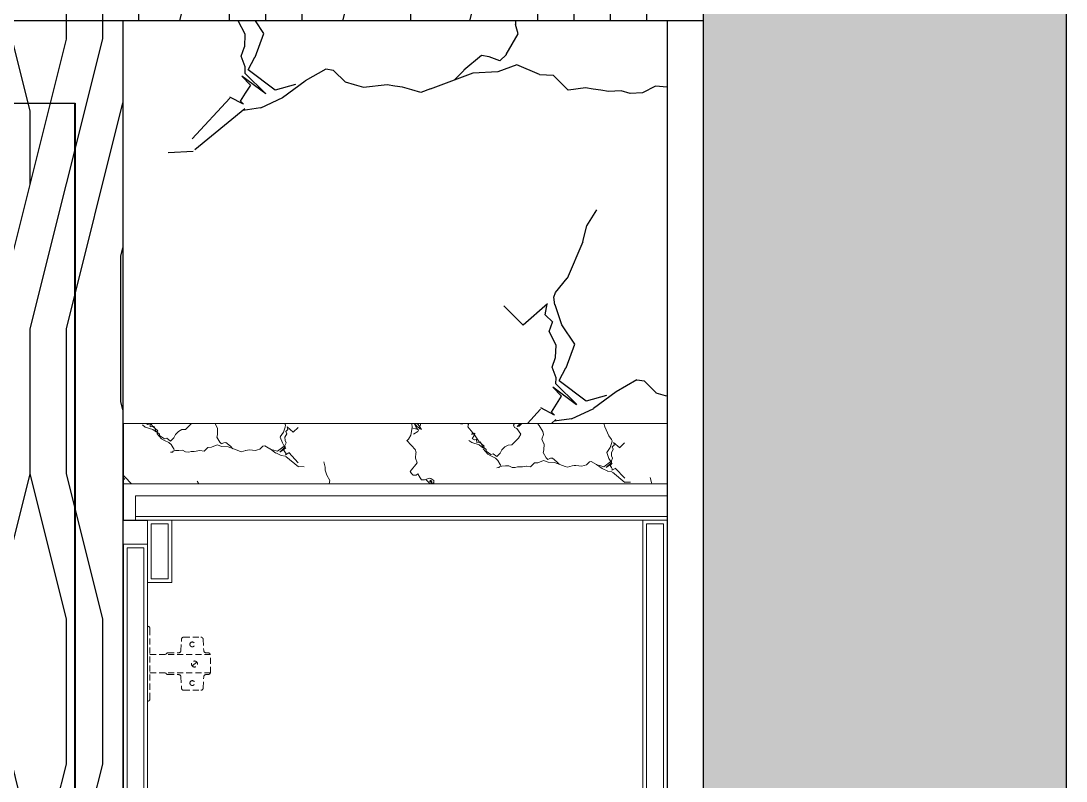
# Model space of a CAD drawing. Header units: millimetres. Extents: x -94739 to 67223, y -48947 to 34737.
# Drawn here: x -36322 to -35458, y -46514 to -45885 of the extents above; entities that cross this region are included whole.
import ezdxf

# ---------------------------------------------------------------- set-up
doc = ezdxf.new("R2010")
doc.units = ezdxf.units.MM
doc.set_wipeout_variables(frame=1)
doc.linetypes.add('HIDDENX2', pattern=[0.75, 0.5, -0.25])
doc.layers.add('DT-备用', color=7, linetype='Continuous', lineweight=0)
for name, color, linetype in [('DT-常规填充', 250, 'Continuous'), ('DT-通用', 200, 'Continuous'), ('FC-通用', 32, 'Continuous'), ('Xline', 6, 'Continuous')]:
    doc.layers.add(name, color=color, linetype=linetype)

# ---------------------------------------------------------------- blocks, each defined once
blk = doc.blocks.new('*U149')
at = {"layer": 'DT-常规填充'}
h = blk.add_hatch(dxfattribs=at)
h.set_pattern_fill('钢筋混凝土', color=256, scale=10, style=0, pattern_type=2)
h.set_pattern_definition([(45, (-189099.607, 178096.64), (-35.355339, 35.355339), []), (50, (-189099.61, 178096.64), (71.726018, -6.275213), [7.5, -82.5]), (355, (-189099.61, 178096.64), (-13.875133, 75.219213), [6, -66]), (100.4514, (-189093.63, 178096.12), (57.850938, 68.943954), [6.37402, -70.114211]), (46.1842, (-189099.61, 178116.64), (106.724105, -16.5519), [11.25, -123.75]), (96.6356, (-189090.71, 178115.26), (93.46627, 97.411787), [9.56103, -105.1713]), (351.1842, (-189099.61, 178116.64), (93.466195, 97.41186), [9, -99]), (21, (-189089.61, 178111.64), (59.690705, -40.261889), [7.5, -82.5]), (326, (-189089.61, 178111.64), (24.331533, 72.515005), [6, -66]), (71.4514, (-189084.63, 178108.29), (84.022263, 32.25305), [6.37402, -70.114211]), (37.5, (-189099.607, 178096.642), (1.2159855, 33.2893854), [0.5, -65.2, 0.5, -67, 0.5, -66.25]), (7.5, (-189099.607, 178096.642), (26.3069537, 39.441171), [0.5, -38.2, 0.5, -63.7, 0.5, -25.25]), (327.5, (-189121.907, 178096.642), (53.3822436, -2.2554872), [0.5, -25, 0.5, -78, 0.5, -103.5]), (317.5, (-189131.907, 178096.64), (58.318617, 10.010498), [0.5, -32.5, 0.5, -51.8, 0.5, -73.5])])
h.paths.add_polyline_path([(-3500, 300), (0, 300), (0, 0), (-3500, 0)])
at = {"layer": 'DT-通用', "color": 200, "ltscale": 10}
blk.add_lwpolyline([(-3500, 300), (0, 300), (0, 0), (-3500, 0)], close=True, dxfattribs=at)
blk = doc.blocks.new('*U278')
at = {"color": 136, "ltscale": 100}
blk.add_wipeout([(0, 50), (449.8, 50), (449.8, 0), (0, 0)], dxfattribs=at)
at = {"ltscale": 15}
h = blk.add_hatch(dxfattribs=at)
h.set_pattern_fill('AB大理石中SC1500', color=250, scale=200, angle=45, pattern_type=2)
h.set_pattern_definition([(60.26029, (-30677.313, -1177.476), (218.537423, 347.148001), [4.93595, -1031.6127]), (135, (-30664.51, -1184.89), (141.4214, 141.4214), [4.33054, -86.61086]), (195.3868, (-30720.91, -1183.714), (-205.726644, -77.116068), [4.3819, -915.8129]), (142.82633, (-30725.134, -1184.877), (-64.30529, 64.3052803), [6.994, -1461.7493]), (61.86405, (-30730.707, -1180.65), (77.11607, 205.726644), [2.98553, -623.97646]), (69.45163, (-30729.3, -1178.02), (141.42135, 141.42136), [5.2311, -214.47404]), (123.69398, (-30727.463, -1173.12), (-64.305287, 64.305286), [4.85787, -1015.2946]), (108.95454, (-30730.158, -1169.078), (-180.105077, 462.947789), [4.33803, -906.6491]), (98.75587, (-30731.567, -1164.975), (-64.30529, 64.30529), [1.61086, -336.6687]), (69.45163, (-30731.81, -1163.38), (141.42135, 141.42136), [1.0462, -218.6589]), (51.48536, (-30731.445, -1162.403), (141.421354, 141.421358), [3.83406, -801.3183]), (66.69606, (-30729.058, -1159.403), (77.1160695, 205.7266438), [8.19995, -1713.7892]), (76.22743, (-30725.814, -1151.872), (77.116067, 205.726643), [3.34123, -698.3178]), (57.80867, (-30725.02, -1148.627), (77.11607, 205.726644), [3.90674, -406.30094]), (47.170028, (-30742.2775, -1194.671), (141.4213445, 141.421367), [11.4368, -2390.2854]), (152.44136, (-30731.686, -1187.753), (-64.305293, 64.305275), [3.17747, -664.0906]), (135, (-30731.69, -1187.75), (141.4214, 141.4214), [0.8661, -90.0753]), (57.80867, (-30732.3, -1187.14), (77.11607, 205.726644), [1.95337, -408.2543]), (57.80867, (-30731.257, -1185.49), (77.11607, 205.726644), [1.95337, -408.2543]), (135, (-30730.22, -1183.83), (141.4214, 141.4214), [2.5983, -88.3431]), (143.92747, (-30727.094, -1185.611), (-64.305293, 64.3052774), [6.1371, -1282.6556]), (135, (-30727.1, -1185.61), (141.4214, 141.4214), [6.06276, -84.87864]), (87.28383, (-30731.38, -1181.324), (-64.30529, 64.30529), [1.2873, -269.0483]), (111.25801, (-30731.32, -1180.04), (-64.305287, 64.305287), [2.36547, -494.38244]), (69.45163, (-30732.18, -1177.83), (141.42135, 141.42136), [2.09243, -217.6127]), (87.28383, (-30731.44, -1175.874), (-64.30529, 64.30529), [2.5746, -267.761]), (117.55864, (-30731.32, -1173.303), (-64.305287, 64.305287), [3.17747, -664.0906]), (69.45163, (-30732.79, -1170.486), (141.42135, 141.42136), [2.09243, -217.6127]), (135, (-30732.06, -1168.53), (141.4214, 141.4214), [2.1653, -88.7761]), (79.29636, (-30733.587, -1166.995), (12.810784, 270.03193), [2.30563, -481.87724]), (221.283393, (-30733.159, -1164.73), (-141.4213584, -141.421353), [6.6807, -1396.26986]), (135, (-30738.18, -1169.14), (141.4214, 141.4214), [5.6297, -85.3117]), (45, (-30678.66, -1178.82), (77.11607, 205.72664), [1.90476, -198.0952]), (158.74199, (-30678.66, -1178.823), (-64.30529, 64.305276), [2.36547, -494.38244]), (171.24413, (-30680.865, -1177.965), (-64.30529, 64.30527), [1.61086, -336.6687]), (219.803734, (-30682.457, -1177.72), (-141.421357, -141.421355), [4.78156, -999.3451]), (45, (-30688.15, -1182.8), (77.11607, 205.72664), [2.85714, -197.14284]), (182.71617, (-30742.09, -1197.55), (-64.30529, 64.30528), [5.14925, -265.1864]), (219.434825, (-30731.7466, -1189.039), (-771.4120778, -642.8014833), [13.3965, -2799.8636]), (187.84351, (-30728.195, -1188.55), (-270.031929, -12.810782), [3.5849, -749.2487]), (205.01035, (-30723.603, -1186.408), (-205.726636, -77.116086), [5.0672, -1059.0406]), (216.38134, (-30718.95, -1182.98), (-141.421357, -141.421357), [5.77955, -601.07326]), (209.73971, (-30714.664, -1180.531), (-347.147999, -218.537425), [4.93595, -1031.6127]), (171.24413, (-30713.07, -1180.776), (-64.30529, 64.30527), [1.61086, -336.6687]), (135, (-30710.62, -1183.23), (141.4214, 141.4214), [3.46443, -87.47696]), (163.8022, (-30708.724, -1183.777), (-64.30529, 64.305277), [1.97677, -413.1442]), (163.8022, (-30706.826, -1184.33), (-64.30529, 64.305277), [1.97677, -413.1442]), (186.489424, (-30701.989, -1183.779), (-270.03193, -12.81078), [4.86844, -1017.5046]), (171.24413, (-30700.397, -1184.024), (-64.30529, 64.30527), [1.61086, -336.6687]), (171.24413, (-30698.804, -1184.27), (-64.30529, 64.30527), [1.61086, -336.6687]), (163.8022, (-30696.906, -1184.82), (-64.30529, 64.305277), [1.97677, -413.1442]), (163.8022, (-30695.01, -1185.37), (-64.30529, 64.305277), [1.97677, -413.1442]), (200.54837, (-30693.05, -1184.64), (-141.42136, -141.42136), [2.09243, -217.6127]), (200.54837, (-30684.23, -1181.33), (-141.42136, -141.42136), [9.41593, -210.2892]), (182.71617, (-30679.09, -1181.09), (-64.30529, 64.30528), [5.14925, -265.1864]), (200.54837, (-30675.17, -1179.62), (-141.42136, -141.42136), [4.18486, -215.52026]), (156.79439, (-30670.454, -1181.641), (-527.253076, 244.410363), [5.1303, -1072.2327]), (176.33768, (-30667.576, -1181.825), (-334.337217, 51.49449), [2.88384, -602.72204]), (69.45163, (-30627.304, -1076.635), (141.42135, 141.42136), [4.18486, -215.52026]), (218.51464, (-30627.489, -1073.757), (-141.421357, -141.421355), [3.83406, -801.3183]), (135, (-30624.96, -1169.22), (141.4214, 141.4214), [1.7322, -89.2092]), (220.66615, (-30621.839, -1164.26), (-141.421358, -141.421353), [5.7307, -1197.71036]), (56.02728, (-30621.839, -1164.26), (218.537426, 347.1479993), [6.7921, -1419.54346]), (50.769926, (-30618.044, -1158.627), (501.380137, 629.9907114), [8.6151, -1800.55084]), (106.1978, (-30612.595, -1151.954), (-64.30529, 64.30529), [1.97677, -413.1442]), (53.61867, (-30613.147, -1150.055), (141.42135, 141.421362), [2.8898, -603.96304]), (150.371045, (-30608.31, -1149.505), (-64.305294, 64.305272), [3.59296, -750.9279]), (171.24413, (-30606.72, -1149.75), (-64.30529, 64.30527), [1.61086, -336.6687]), (69.45163, (-30639.78, -1184.035), (141.42135, 141.42136), [1.0462, -218.6589]), (57.80867, (-30639.41, -1183.055), (77.11607, 205.726644), [3.90674, -406.30094]), (225, (-30635.31, -1177.73), (-205.72664, -77.11608), [2.85714, -197.14284]), (206.16907, (-30631.695, -1175.953), (-205.72664, -77.116073), [4.02496, -841.21646]), (208.13595, (-30629.063, -1174.545), (-205.726643, -77.11607), [2.98553, -623.97646]), (49.33385, (-30629.063, -1174.545), (141.4213535, 141.421357), [5.7307, -1197.71036]), (45, (-30628.65, -1077.98), (77.11607, 205.72664), [1.90476, -198.0952]), (63.83093, (-30630.426, -1081.595), (77.11607, 205.726642), [4.02496, -841.21646]), (87.28383, (-30630.73, -1088.024), (-64.30529, 64.30529), [6.43656, -263.89906]), (98.75587, (-30629.75, -1094.39), (-64.30529, 64.30529), [6.4434, -331.8361]), (121.26843, (-30627.668, -1097.822), (-64.305287, 64.305287), [4.01216, -838.542]), (135, (-30626.44, -1099.05), (141.4214, 141.4214), [1.7322, -89.2092]), (47.367088, (-30633.545, -1106.7606), (141.4213516, 141.4213606), [10.48514, -2191.3936]), (79.29636, (-30633.973, -1109.026), (12.810784, 270.03193), [2.30563, -481.87724]), (95.487365, (-30633.543, -1113.496), (-51.494504, 334.337216), [4.4906, -938.53734]), (69.45163, (-30635.01, -1117.415), (141.42135, 141.42136), [4.18486, -215.52026]), (129.02151, (-30629.255, -1124.519), (-64.3052862, 64.3052866), [9.1439, -1911.0696]), (57.80867, (-30630.296, -1126.17), (77.11607, 205.726644), [1.95337, -408.2543]), (45, (-30631.64, -1127.52), (77.11607, 205.72664), [1.90476, -198.0952]), (182.71617, (-30631.64, -1127.52), (-64.30529, 64.30528), [2.5746, -267.761]), (135, (-30634.21, -1127.64), (141.4214, 141.4214), [1.7322, -89.2092]), (57.80867, (-30637.52, -1129.72), (77.11607, 205.726644), [3.90674, -406.30094]), (57.80867, (-30638.56, -1131.375), (77.11607, 205.726644), [1.95337, -408.2543]), (182.71617, (-30638.56, -1131.375), (-64.30529, 64.30528), [2.5746, -267.761]), (161.04546, (-30641.133, -1131.497), (-462.947788, 180.105077), [4.33803, -906.6491]), (200.54837, (-30645.24, -1130.09), (-141.42136, -141.42136), [1.0462, -218.6589]), (208.13595, (-30646.216, -1130.455), (-205.726643, -77.11607), [2.98553, -623.97646]), (93.66232, (-30648.664, -1134.74), (-51.494503, 334.337216), [2.88384, -602.72204]), (208.13595, (-30648.664, -1134.74), (-205.726643, -77.11607), [2.98553, -623.97646]), (119.62895, (-30649.52, -1139.272), (-64.305287, 64.305285), [3.59296, -750.9279]), (57.80867, (-30650.56, -1140.925), (77.11607, 205.726644), [1.95337, -408.2543]), (182.71617, (-30650.56, -1140.925), (-64.30529, 64.30528), [2.5746, -267.761]), (135, (-30651.9, -1142.27), (141.4214, 141.4214), [1.7322, -89.2092]), (98.75587, (-30651.663, -1143.864), (-64.30529, 64.30529), [1.61086, -336.6687]), (163.8022, (-30651.663, -1143.864), (-64.30529, 64.305277), [1.97677, -413.1442]), (135, (-30651.11, -1145.76), (141.4214, 141.4214), [3.46443, -87.47696]), (148.73157, (-30651.111, -1145.762), (-64.305295, 64.305273), [4.01216, -838.542]), (114.87028, (-30653.377, -1146.19), (-64.305287, 64.305286), [2.76737, -578.37996]), (146.306016, (-30653.377, -1146.19), (-64.305287, 64.305285), [4.85787, -1015.2946]), (135, (-30657.42, -1143.5), (141.4214, 141.4214), [3.46443, -87.47696]), (135, (-30655.89, -1145.03), (141.4214, 141.4214), [5.6297, -85.3117]), (119.62895, (-30654.111, -1148.15), (-64.305287, 64.305285), [3.59296, -750.9279]), (139.834873, (-30654.111, -1148.15), (-64.3052974, 64.3052742), [11.2996, -2361.6204]), (130.66327, (-30654.5396, -1150.4154), (-64.3052863, 64.3052861), [12.59464, -2632.2788]), (163.8022, (-30654.54, -1150.415), (-64.30529, 64.305277), [1.97677, -413.1442]), (135, (-30656.44, -1149.86), (141.4214, 141.4214), [9.5272, -81.4142]), (135, (-30660.72, -1145.58), (141.4214, 141.4214), [3.46443, -87.47696]), (147.403145, (-30656.99, -1147.966), (-64.305291, 64.305279), [4.43403, -926.71256]), (135, (-30653.31, -1151.64), (141.4214, 141.4214), [5.19665, -85.74474]), (171.24413, (-30653.315, -1151.64), (-64.30529, 64.30527), [1.61086, -336.6687]), (135, (-30654.9, -1151.4), (141.4214, 141.4214), [7.795, -83.1464]), (141.275085, (-30653.621, -1151.334), (-64.30529, 64.305282), [8.7133, -1821.0779]), (190.70364, (-30631.405, -1088.697), (-270.03193, -12.81078), [2.30563, -481.87724]), (200.54837, (-30633.67, -1089.126), (-141.42136, -141.42136), [2.09243, -217.6127]), (53.61867, (-30635.63, -1089.86), (141.42135, 141.421362), [2.8898, -603.96304]), (61.86405, (-30633.916, -1087.534), (77.11607, 205.726644), [2.98553, -623.97646]), (45, (-30634.53, -1086.92), (77.11607, 205.72664), [2.85714, -197.14284]), (214.69157, (-30634.528, -1086.921), (-347.148002, -218.537421), [4.84003, -1011.56606]), (55.30843, (-30638.508, -1089.676), (218.537426, 347.147999), [4.84003, -1011.56606]), (225, (-30633.06, -1083), (-205.72664, -77.11608), [3.8095, -196.19046]), (182.71617, (-30633.06, -1083), (-64.30529, 64.30528), [2.5746, -267.761]), (57.80867, (-30635.63, -1083.125), (77.11607, 205.726644), [1.95337, -408.2543]), (216.38134, (-30632.264, -1079.757), (-141.421357, -141.421357), [2.8898, -603.96304]), (171.24413, (-30632.264, -1079.76), (-64.30529, 64.30527), [1.61086, -336.6687]), (225, (-30630.49, -1076.145), (-205.72664, -77.11608), [4.7619, -195.2381]), (135, (-30645.05, -1132.97), (141.4214, 141.4214), [1.7322, -89.2092]), (98.75587, (-30646.03, -1133.333), (-64.30529, 64.30529), [1.61086, -336.6687]), (135, (-30646.03, -1133.33), (141.4214, 141.4214), [1.29916, -89.64224]), (106.1978, (-30646.4, -1134.313), (-64.30529, 64.30529), [1.97677, -413.1442]), (171.24413, (-30646.4, -1134.313), (-64.30529, 64.30527), [1.61086, -336.6687]), (47.170028, (-30655.766, -1142.455), (141.4213445, 141.421367), [11.4368, -2390.2854]), (182.71617, (-30655.766, -1142.455), (-64.30529, 64.30528), [2.5746, -267.761]), (171.24413, (-30658.34, -1142.577), (-64.30529, 64.30527), [1.61086, -336.6687]), (163.8022, (-30659.93, -1142.33), (-64.30529, 64.305277), [1.97677, -413.1442]), (182.71617, (-30661.83, -1141.78), (-64.30529, 64.30528), [1.2873, -269.0483]), (47.003244, (-30671.562, -1150.902), (141.4213434, 141.4213684), [12.3885, -2589.2014]), (57.80867, (-30674.684, -1155.86), (77.11607, 205.726644), [5.8601, -404.34756]), (79.29636, (-30675.112, -1158.127), (12.810784, 270.03193), [2.30563, -481.87724]), (108.95454, (-30673.703, -1162.23), (-180.105077, 462.947789), [4.33803, -906.6491]), (63.83093, (-30675.478, -1165.842), (77.11607, 205.726642), [4.02496, -841.21646]), (90.653925, (-30675.416, -1171.292), (12.810766, 270.031929), [5.45004, -1139.0575]), (106.1978, (-30674.865, -1173.19), (-64.30529, 64.30529), [1.97677, -413.1442]), (187.84351, (-30660.963, -1184.398), (-270.031929, -12.810782), [3.5849, -749.2487]), (171.24413, (-30659.37, -1184.643), (-64.30529, 64.30527), [1.61086, -336.6687]), (171.24413, (-30657.78, -1184.89), (-64.30529, 64.30527), [1.61086, -336.6687]), (171.24413, (-30656.187, -1185.134), (-64.30529, 64.30527), [1.61086, -336.6687]), (182.71617, (-30653.615, -1185.01), (-64.30529, 64.30528), [2.5746, -267.761]), (163.8022, (-30651.717, -1185.563), (-64.30529, 64.305277), [1.97677, -413.1442]), (182.71617, (-30649.145, -1185.44), (-64.30529, 64.30528), [2.5746, -267.761]), (208.13595, (-30646.512, -1184.033), (-205.726643, -77.11607), [2.98553, -623.97646]), (176.33768, (-30643.634, -1184.218), (-334.337217, 51.49449), [2.88384, -602.72204]), (176.33768, (-30640.756, -1184.402), (-334.337217, 51.49449), [2.88384, -602.72204]), (163.8022, (-30638.86, -1184.953), (-64.30529, 64.305277), [1.97677, -413.1442]), (135, (-30638.25, -1185.57), (141.4214, 141.4214), [0.8661, -90.0753]), (171.24413, (-30636.653, -1185.81), (-64.30529, 64.30527), [1.61086, -336.6687]), (106.1978, (-30615.78, -1158.2), (-64.30529, 64.30529), [1.97677, -413.1442]), (155.12972, (-30615.778, -1158.2), (-64.305293, 64.305273), [2.76737, -578.37996]), (98.75587, (-30618.044, -1158.627), (-64.30529, 64.30529), [1.61086, -336.6687]), (119.62895, (-30616.267, -1161.75), (-64.305287, 64.305285), [3.59296, -750.9279]), (212.19133, (-30616.267, -1161.75), (-205.72664, -77.11607), [1.95337, -408.2543]), (163.8022, (-30617.92, -1162.79), (-64.30529, 64.305277), [1.97677, -413.1442]), (87.28383, (-30619.94, -1164.81), (-64.30529, 64.30529), [2.5746, -267.761]), (171.24413, (-30619.94, -1164.81), (-64.30529, 64.30527), [1.61086, -336.6687]), (171.24413, (-30621.533, -1164.566), (-64.30529, 64.30527), [1.61086, -336.6687]), (69.45163, (-30624.59, -1168.24), (141.42135, 141.42136), [4.18486, -215.52026]), (218.51464, (-30624.594, -1168.24), (-141.421357, -141.421355), [3.83406, -801.3183]), (87.28383, (-30627.655, -1171.91), (-64.30529, 64.30529), [1.2873, -269.0483]), (214.69157, (-30627.655, -1171.913), (-347.148002, -218.537421), [4.84003, -1011.56606]), (163.8022, (-30631.634, -1174.667), (-64.30529, 64.305277), [1.97677, -413.1442]), (218.51464, (-30633.533, -1174.116), (-141.421357, -141.421355), [3.83406, -801.3183]), (135, (-30636.53, -1176.5), (141.4214, 141.4214), [3.8975, -87.0439]), (117.55864, (-30639.289, -1173.748), (-64.305287, 64.305287), [3.17747, -664.0906]), (135, (-30640.76, -1170.93), (141.4214, 141.4214), [3.46443, -87.47696]), (152.44136, (-30643.208, -1168.48), (-64.305293, 64.305275), [3.17747, -664.0906]), (176.33768, (-30646.025, -1167.01), (-334.337217, 51.49449), [2.88384, -602.72204]), (135, (-30648.9, -1166.83), (141.4214, 141.4214), [4.33054, -86.61086]), (135, (-30651.97, -1163.76), (141.4214, 141.4214), [3.46443, -87.47696]), (121.26843, (-30654.415, -1161.315), (-64.305287, 64.305287), [4.01216, -838.542]), (53.61867, (-30656.498, -1157.885), (141.42135, 141.421362), [5.77955, -601.07326]), (200.54837, (-30651.11, -1152.5), (-141.42136, -141.42136), [2.09243, -217.6127]), (69.45163, (-30651.11, -1152.5), (141.42135, 141.42136), [2.09243, -217.6127]), (119.62895, (-30650.376, -1150.539), (-64.305287, 64.305285), [3.59296, -750.9279]), (82.15649, (-30652.152, -1147.415), (12.810783, 270.03193), [3.5849, -749.2487]), (53.61867, (-30651.663, -1143.864), (141.42135, 141.421362), [5.77955, -601.07326]), (63.83093, (-30648.235, -1139.21), (77.11607, 205.726642), [4.02496, -841.21646]), (225, (-30642.42, -1131.56), (-205.72664, -77.11608), [5.7143, -194.2857]), (178.30515, (-30638.388, -1073.633), (-270.03193, -12.810783), [4.16564, -870.6181]), (145.385246, (-30634.04, -1076.634), (-64.305294, 64.3052775), [5.2832, -1104.18916]), (57.80867, (-30636.12, -1079.94), (77.11607, 205.726644), [3.90674, -406.30094]), (63.83093, (-30637.896, -1083.553), (77.11607, 205.726642), [4.02496, -841.21646]), (87.28383, (-30637.96, -1084.84), (-64.30529, 64.30529), [1.2873, -269.0483]), (106.1978, (-30636.854, -1088.635), (-64.30529, 64.30529), [3.95353, -411.16744]), (117.55864, (-30635.384, -1091.452), (-64.305287, 64.305287), [3.17747, -664.0906]), (148.73157, (-30631.955, -1093.535), (-64.305295, 64.305273), [4.01216, -838.542]), (216.38134, (-30613.45, -1163.22), (-141.421357, -141.421357), [2.8898, -603.96304]), (197.054427, (-30615.777, -1164.934), (-205.726643, -77.1160694), [6.46856, -1351.93]), (218.51464, (-30621.96, -1166.831), (-141.421357, -141.421355), [3.83406, -801.3183]), (74.6132, (-30623.144, -1056.552), (77.116064, 205.726645), [4.3819, -915.8129]), (87.28383, (-30623.266, -1059.124), (-64.30529, 64.30529), [2.5746, -267.761]), (74.6132, (-30624.429, -1063.349), (77.116064, 205.726645), [4.3819, -915.8129]), (60.26029, (-30626.877, -1067.634), (218.537423, 347.148001), [4.93595, -1031.6127]), (101.58455, (-30625.835, -1072.717), (-51.494511, 334.337215), [5.18815, -1084.32274]), (158.74199, (-30627.49, -1073.757), (-64.30529, 64.305276), [2.36547, -494.38244])])
h.paths.add_polyline_path([(0, 0), (449.8, 0), (449.8, 50), (0, 50)])
at = {"color": 136, "ltscale": 100}
blk.add_lwpolyline([(0, 0), (449.8, 0), (449.8, 50), (0, 50)], close=True, dxfattribs=at)
blk = doc.blocks.new('sdafsh')
at = {"color": 8, "linetype": 'HIDDENX2', "ltscale": 10}
blk.add_line((25649.97, -15240.94), (25653.95, -15243.97), dxfattribs=at)
blk.add_lwpolyline([(25690.77, -15273.21, -0.414214), (25688.77, -15271.21), (25688.77, -15213.21, -0.414214), (25690.77, -15211.21), (25690.77, -15211.21)], format="xyb", close=True, dxfattribs=at)
for points in [[(25675.71, -15234.71, 0.341999), (25673.77, -15233.21), (25665.18, -15233.21, -0.400971), (25663.19, -15231.3), (25662.77, -15222.21, 0.414214), (25660.77, -15220.21), (25646.77, -15220.21, 0.414214), (25644.77, -15222.21), (25644.36, -15231.3, -0.400971), (25642.36, -15233.21), (25640.77, -15233.21, 0.341999), (25638.84, -15234.71, 0.341999)], [(25675.71, -15249.71, -0.341999), (25673.77, -15251.21), (25665.18, -15251.21, 0.400971), (25663.19, -15253.12), (25662.77, -15262.21, -0.414214), (25660.77, -15264.21), (25646.77, -15264.21, -0.414214), (25644.77, -15262.21), (25644.36, -15253.12, 0.400971), (25642.36, -15251.21), (25640.77, -15251.21, -0.341999), (25638.84, -15249.71, -0.341999)]]:
    blk.add_lwpolyline(points, format="xyb", dxfattribs=at)
blk.add_lwpolyline([(25688.77, -15249.71), (25638.77, -15249.71), (25638.77, -15234.71), (25688.77, -15234.71)], dxfattribs=at)
for centre, radius in [((25653.77, -15226.21), 2), ((25651.96, -15242.46), 2.5), ((25653.77, -15258.21), 2)]:
    blk.add_circle(centre, radius, dxfattribs=at)
blk = doc.blocks.new('*U277')
at = {"color": 250}
blk.add_wipeout([(-449.8, 840), (0, 840), (0, 0), (-392.44, 0), (-392.44, 0.51), (-390.01, 0.51), (-390.01, 80), (-449.8, 80), (-449.8, 790), (-429.8, 790), (-429.8, 810), (-449.8, 810)], dxfattribs=at)
at = {"color": 30, "ltscale": 15}
blk.add_line((0, 810), (0, 840), dxfattribs=at)
at = {"color": 136, "ltscale": 15}
blk.add_line((-439.8, 813), (0, 813), dxfattribs=at)
at = {"color": 30, "ltscale": 15, "elevation": 0}
blk.add_lwpolyline([(0, 840), (-449.8, 840), (-449.8, 810), (0, 810)], dxfattribs=at)
at = {"color": 136, "ltscale": 15, "elevation": 0}
blk.add_lwpolyline([(0, 830), (-439.8, 830), (-439.8, 810)], dxfattribs=at)
at = {"color": 30, "ltscale": 15}
for points in [[(-409.8, 810), (-429.8, 810), (-429.8, 758.46), (-409.8, 758.46)], [(0, 810), (-20, 810), (-20, 100), (0, 100)], [(-429.8, 790), (-449.8, 790), (-449.8, 80), (-429.8, 80)]]:
    blk.add_lwpolyline(points, close=True, dxfattribs=at)
at = {"color": 136, "ltscale": 15}
for points in [[(-412.8, 807), (-426.8, 807), (-426.8, 761.46), (-412.8, 761.46)], [(-3, 807), (-17, 807), (-17, 103), (-3, 103)], [(-432.8, 787), (-446.8, 787), (-446.8, 83), (-432.8, 83)]]:
    blk.add_lwpolyline(points, close=True, dxfattribs=at)
at = {"xscale": -1}
blk.add_blockref('sdafsh', (25260.98, 15933.34), dxfattribs=at)

msp = doc.modelspace()

# ---------------------------------------------------------------- hatches: boundary and pattern name
at = {"layer": 'FC-通用', "ltscale": 5}
h = msp.add_hatch(dxfattribs=at)
h.set_pattern_fill('AR-CONC', color=250)
h.set_pattern_definition([(50, (-19811.81, -178287.8), (182.18467, -15.93909), [19.05, -209.55]), (355, (-19811.81, -178287.8), (-35.24342, 191.05685), [15.24, -167.64058]), (100.45144, (-19796.63, -178289.12), (146.94125, 175.11775), [16.19, -178.09024]), (46.1842, (-19811.81, -178237), (271.07904, -42.04233), [28.575, -314.325]), (96.63556, (-19789.22, -178240.5), (237.40413, 247.4261), [24.285, -267.1356]), (351.18415, (-19811.8, -178237), (237.40413, 247.4261), [22.85997, -251.45973]), (21, (-19786.41, -178249.7), (151.61439, -102.2652), [19.05, -209.55]), (326, (-19786.41, -178249.7), (61.80203, 184.18797), [15.24, -167.64]), (71.45144, (-19773.78, -178258.22), (213.41642, 81.92277), [16.19, -178.08994]), (37.5, (-19811.81, -178287.796), (3.088603, 84.55504), [0, -165.608, 0, -170.18, 0, -168.275]), (7.5, (-19811.81, -178287.8), (66.81966, 100.180575), [0, -97.028, 0, -161.798, 0, -64.135]), (327.5, (-19868.45, -178287.796), (135.590595, -5.728744), [0, -63.5, 0, -198.12, 0, -262.89]), (317.5, (-19893.85, -178287.8), (148.12918, 25.42649), [0, -82.55, 0, -131.572, 0, -186.69])])
h.paths.add_polyline_path([(-36237.5, -46297.87), (-35787.71, -46297.87), (-35787.71, -47107.87), (-36237.5, -47107.87)])

# ---------------------------------------------------------------- linework, layer by layer
at = {"color": 136}
msp.add_line((-35757.71, -45884.87), (-36366.72, -45884.87), dxfattribs=at)
at = {"color": 251}
for p, q in [((-36410.86, -45952.87), (-36277.84, -45952.87)), ((-36277.84, -45952.87), (-36277.84, -47107.87))]:
    msp.add_line(p, q, dxfattribs=at)
at = {"color": 3}
msp.add_lwpolyline([(-35787.71, -45884.87), (-35787.71, -47107.87)], dxfattribs=at)
at = {"color": 251}
msp.add_lwpolyline([(-36643.34, -46167.62), (-36410.86, -45952.87), (-36277.5, -45952.87), (-36277.5, -47077.87), (-36643.34, -47077.87)], close=True, dxfattribs=at)
at = {"layer": 'Xline', "color": 3}
msp.add_line((-36237.84, -45884.87), (-36237.84, -47107.87), dxfattribs=at)
at = {"layer": 'Xline', "color": 136}
msp.add_line((-36237.5, -46297.87), (-35838.19, -46297.87), dxfattribs=at)

# ---------------------------------------------------------------- block references
at = {"rotation": 270.0000000000008}
msp.add_blockref('*U149', (-35757.71, -47157.87), dxfattribs=at)

# ---------------------------------------------------------------- next in the draw order: block references
at = {"layer": 'DT-备用', "xscale": -1}
msp.add_blockref('*U278', (-35787.71, -46267.87), dxfattribs=at)

# ---------------------------------------------------------------- next in the draw order: hatches: boundary and pattern name
at = {"ltscale": 15}
h = msp.add_hatch(dxfattribs=at)
h.set_pattern_fill('AB大理石中SC1500', color=250, scale=800, angle=45, pattern_type=2)
h.set_pattern_definition([(60.26029, (148554.63, -212286.966), (874.149702, 1388.592024), [19.7438, -4126.4507]), (135, (148605.8, -212316.6), (565.6854, 565.6854), [17.3222, -346.4434]), (195.3868, (148380.245, -212311.92), (-822.90655, -308.46424), [17.5275, -3663.2517]), (142.826329, (148363.345, -212316.57), (-257.221154, 257.221116), [27.9761, -5846.9972]), (61.86405, (148341.05, -212299.66), (308.464276, 822.90655), [11.9422, -2495.9058]), (69.45163, (148346.7, -212289.13), (565.6854, 565.68547), [20.9243, -857.8962]), (123.693983, (148354.03, -212269.54), (-257.221121, 257.221132), [19.4315, -4061.1785]), (108.95454, (148343.25, -212253.37), (-720.420276, 1851.79114), [17.3522, -3626.5963]), (98.75587, (148337.61, -212236.96), (-257.22117, 257.22114), [6.4434, -1346.6748]), (69.45163, (148336.63, -212230.6), (565.6854, 565.68547), [4.1849, -874.6356]), (51.48536, (148338.1, -212226.675), (565.68544, 565.685463), [15.3362, -3205.2732]), (66.69606, (148347.65, -212214.675), (308.464307, 822.9065625), [32.7998, -6855.1568]), (76.22743, (148360.63, -212184.55), (308.464276, 822.9066), [13.365, -2793.2713]), (57.80867, (148363.81, -212171.57), (308.4643, 822.90659), [15.627, -1625.2038]), (47.170028, (148294.772, -212355.745), (565.6853997, 565.685491), [45.7471, -9561.1416]), (152.441364, (148337.14, -212328.08), (-257.22116, 257.22109), [12.7098, -2656.3623]), (135, (148337.14, -212328.1), (565.6854, 565.6854), [3.4644, -360.3012]), (57.80867, (148334.69, -212325.63), (308.4643, 822.90659), [7.8135, -1633.0172]), (57.80867, (148338.85, -212319.01), (308.4643, 822.90659), [7.8135, -1633.0172]), (135, (148343, -212312.4), (565.6854, 565.6854), [10.3933, -353.3723]), (143.927468, (148355.51, -212319.506), (-257.221152, 257.221096), [24.5484, -5130.6223]), (135, (148355.5, -212319.5), (565.6854, 565.6854), [24.251, -339.5146]), (87.28383, (148338.36, -212302.36), (-257.2211, 257.22116), [5.1493, -1076.1933]), (111.25801, (148338.6, -212297.21), (-257.22118, 257.22115), [9.4618, -1977.5298]), (69.45163, (148335.17, -212288.4), (565.6854, 565.68547), [8.3698, -870.4507]), (87.28383, (148338.1, -212280.56), (-257.2211, 257.22116), [10.2985, -1071.044]), (117.558636, (148338.6, -212270.27), (-257.22116, 257.221123), [12.7098, -2656.3623]), (69.45163, (148332.72, -212259), (565.6854, 565.68547), [8.3698, -870.4507]), (135, (148335.66, -212251.2), (565.6854, 565.6854), [8.6611, -355.1045]), (79.296356, (148329.53, -212245.04), (51.24314, 1080.12773), [9.2226, -1927.509]), (221.283393, (148331.245, -212235.98), (-565.685467, -565.685411), [26.7229, -5585.0794]), (135, (148311.2, -212253.6), (565.6854, 565.6854), [22.5188, -341.2468]), (45, (148549.24, -212292.35), (308.4643, 822.90655), [7.619, -792.3809]), (158.74199, (148549.24, -212292.35), (-257.22118, 257.22111), [9.4618, -1977.5298]), (171.24413, (148540.42, -212288.92), (-257.22115, 257.2211), [6.4434, -1346.6748]), (219.803734, (148534.056, -212287.94), (-565.685412, -565.685437), [19.1262, -3997.3804]), (45, (148511.28, -212308.27), (308.4643, 822.90655), [11.4286, -788.5714]), (182.71617, (148295.5, -212367.26), (-257.22116, 257.2211), [20.597, -1060.7455]), (219.434825, (148336.896, -212333.22), (-3085.6482998, -2571.2059345), [53.5859, -11199.4544]), (187.84351, (148351.1, -212331.26), (-1080.1277, -51.243124), [14.3397, -2996.9949]), (205.010352, (148369.47, -212322.69), (-822.906567, -308.464353), [20.2687, -4236.1625]), (216.381335, (148388.08, -212308.98), (-565.685433, -565.685393), [23.1182, -2404.293]), (209.73971, (148405.225, -212299.186), (-1388.592025, -874.1497), [19.7438, -4126.4507]), (171.24413, (148411.6, -212300.17), (-257.22115, 257.2211), [6.4434, -1346.6748]), (135, (148421.4, -212310), (565.6854, 565.6854), [13.8578, -349.9078]), (163.802195, (148428.99, -212312.17), (-257.22114, 257.2211), [7.907, -1652.5769]), (163.802195, (148436.58, -212314.38), (-257.22114, 257.2211), [7.907, -1652.5769]), (186.489424, (148455.93, -212312.176), (-1080.127737, -51.243122), [19.4738, -4070.0184]), (171.24413, (148462.3, -212313.16), (-257.22115, 257.2211), [6.4434, -1346.6748]), (171.24413, (148468.66, -212314.14), (-257.22115, 257.2211), [6.4434, -1346.6748]), (163.802195, (148476.26, -212316.34), (-257.22114, 257.2211), [7.907, -1652.5769]), (163.802195, (148483.85, -212318.55), (-257.22114, 257.2211), [7.907, -1652.5769]), (200.54837, (148491.7, -212315.6), (-565.68545, -565.68547), [8.3698, -870.4507]), (200.54837, (148526.96, -212302.4), (-565.68545, -565.68547), [37.6638, -841.1567]), (182.71617, (148547.53, -212301.42), (-257.22116, 257.2211), [20.597, -1060.7455]), (200.54837, (148563.2, -212295.54), (-565.68545, -565.68547), [16.7394, -862.081]), (156.794388, (148582.065, -212303.626), (-2109.012318, 977.641457), [20.5212, -4288.9309]), (176.337677, (148593.58, -212304.36), (-1337.3489, 205.97796), [11.5354, -2410.8882]), (69.45163, (148754.67, -211883.6), (565.6854, 565.68547), [16.7394, -862.081]), (218.51464, (148753.93, -211872.09), (-565.685465, -565.685438), [15.3362, -3205.2732]), (135, (148764, -212253.9), (565.6854, 565.6854), [6.9289, -356.8367]), (220.66615, (148776.526, -212234.1), (-565.685461, -565.685427), [22.9227, -4790.8414]), (56.027279, (148776.526, -212234.1), (874.149713, 1388.59204), [27.1683, -5678.1738]), (50.769925, (148791.708, -212211.57), (2005.5205685, 2519.9628187), [34.4603, -7202.2034]), (106.197805, (148813.5, -212184.88), (-257.22118, 257.22112), [7.907, -1652.5769]), (53.618665, (148811.3, -212177.28), (565.685393, 565.685433), [11.5591, -2415.8522]), (150.371045, (148830.645, -212175.08), (-257.221153, 257.221076), [14.3718, -3003.7116]), (171.24413, (148837.01, -212176.06), (-257.22115, 257.2211), [6.4434, -1346.6748]), (69.45163, (148704.78, -212313.2), (565.6854, 565.68547), [4.1849, -874.6356]), (57.80867, (148706.24, -212309.28), (308.4643, 822.90659), [15.627, -1625.2038]), (225, (148722.65, -212287.98), (-822.90655, -308.4643), [11.4286, -788.5714]), (206.16907, (148737.1, -212280.875), (-822.906576, -308.4643), [16.0998, -3364.8658]), (208.13595, (148747.63, -212275.24), (-822.90655, -308.46427), [11.9422, -2495.9058]), (49.333848, (148747.63, -212275.244), (565.685435, 565.685453), [22.9227, -4790.8414]), (45, (148749.28, -211889), (308.4643, 822.90655), [7.619, -792.3809]), (63.83093, (148742.18, -211903.44), (308.464306, 822.906573), [16.0998, -3364.8658]), (87.28383, (148740.96, -211929.16), (-257.2211, 257.22116), [25.7462, -1055.5962]), (98.75587, (148744.88, -211954.63), (-257.22117, 257.22114), [25.7737, -1327.3445]), (121.26843, (148753.21, -211968.35), (-257.22115, 257.221128), [16.0486, -3354.168]), (135, (148758.1, -211973.25), (565.6854, 565.6854), [6.9289, -356.8367]), (47.367088, (148729.704, -212004.104), (565.685396, 565.6854305), [41.9406, -8765.5744]), (79.296356, (148727.99, -212013.17), (51.24314, 1080.12773), [9.2226, -1927.509]), (95.487365, (148729.71, -212031.05), (-205.977984, 1337.348874), [17.9625, -3754.1494]), (69.45163, (148723.83, -212046.72), (565.6854, 565.68547), [16.7394, -862.081]), (129.02151, (148746.86, -212075.137), (-257.2211657, 257.2211086), [36.5755, -7644.2784]), (57.80867, (148742.7, -212081.75), (308.4643, 822.90659), [7.8135, -1633.0172]), (45, (148737.3, -212087.14), (308.4643, 822.90655), [7.619, -792.3809]), (182.71617, (148737.3, -212087.14), (-257.22116, 257.2211), [10.2985, -1071.044]), (135, (148727, -212087.6), (565.6854, 565.6854), [6.9289, -356.8367]), (57.80867, (148713.8, -212095.95), (308.4643, 822.90659), [15.627, -1625.2038]), (57.80867, (148709.64, -212102.56), (308.4643, 822.90659), [7.8135, -1633.0172]), (182.71617, (148709.64, -212102.56), (-257.22116, 257.2211), [10.2985, -1071.044]), (161.04546, (148699.35, -212103.05), (-1851.79113, 720.420302), [17.3522, -3626.5963]), (200.54837, (148682.94, -212097.4), (-565.68545, -565.68547), [4.1849, -874.6356]), (208.13595, (148679.02, -212098.88), (-822.90655, -308.46427), [11.9422, -2495.9058]), (93.66232, (148669.23, -212116.03), (-205.978023, 1337.348896), [11.5354, -2410.8882]), (208.13595, (148669.23, -212116.03), (-822.90655, -308.46427), [11.9422, -2495.9058]), (119.628954, (148665.8, -212134.15), (-257.221143, 257.221117), [14.3718, -3003.7116]), (57.80867, (148661.64, -212140.76), (308.4643, 822.90659), [7.8135, -1633.0172]), (182.71617, (148661.64, -212140.76), (-257.22116, 257.2211), [10.2985, -1071.044]), (135, (148656.25, -212146.15), (565.6854, 565.6854), [6.9289, -356.8367]), (98.75587, (148657.23, -212152.52), (-257.22117, 257.22114), [6.4434, -1346.6748]), (163.802195, (148657.23, -212152.52), (-257.22114, 257.2211), [7.907, -1652.5769]), (135, (148659.4, -212160.1), (565.6854, 565.6854), [13.8578, -349.9078]), (148.73157, (148659.44, -212160.11), (-257.221166, 257.221084), [16.0486, -3354.168]), (114.87028, (148650.37, -212161.82), (-257.22118, 257.221175), [11.0694, -2313.5198]), (146.306016, (148650.375, -212161.824), (-257.221128, 257.221125), [19.4315, -4061.1785]), (135, (148634.2, -212151.04), (565.6854, 565.6854), [13.8578, -349.9078]), (135, (148640.3, -212157.2), (565.6854, 565.6854), [22.5188, -341.2468]), (119.628954, (148647.44, -212169.66), (-257.221143, 257.221117), [14.3718, -3003.7116]), (139.834873, (148647.437, -212169.662), (-257.221202, 257.2211073), [45.1985, -9446.4816]), (130.663269, (148645.724, -212178.724), (-257.221153, 257.2211904), [50.3786, -10529.1152]), (163.802195, (148645.72, -212178.72), (-257.22114, 257.2211), [7.907, -1652.5769]), (135, (148638.1, -212176.5), (565.6854, 565.6854), [38.1088, -325.6568]), (135, (148621, -212159.4), (565.6854, 565.6854), [13.8578, -349.9078]), (147.403145, (148635.925, -212168.925), (-257.221163, 257.221117), [17.7362, -3706.8502]), (135, (148650.6, -212183.6), (565.6854, 565.6854), [20.7866, -342.979]), (171.24413, (148650.62, -212183.62), (-257.22115, 257.2211), [6.4434, -1346.6748]), (135, (148644.26, -212182.64), (565.6854, 565.6854), [31.1799, -332.5857]), (141.275085, (148649.4, -212182.4), (-257.22116, 257.221128), [34.8532, -7284.3117]), (190.70364, (148738.26, -211931.85), (-1080.127735, -51.24312), [9.2226, -1927.509]), (200.54837, (148729.2, -211933.56), (-565.68545, -565.68547), [8.3698, -870.4507]), (53.618665, (148721.36, -211936.5), (565.685393, 565.685433), [11.5591, -2415.8522]), (61.86405, (148728.22, -211927.2), (308.464276, 822.90655), [11.9422, -2495.9058]), (45, (148725.77, -211924.75), (308.4643, 822.90655), [11.4286, -788.5714]), (214.691568, (148725.77, -211924.75), (-1388.592015, -874.149688), [19.3602, -4046.2642]), (55.30843, (148709.85, -211935.765), (874.149707, 1388.592003), [19.3602, -4046.2642]), (225, (148731.65, -211909.07), (-822.90655, -308.4643), [15.2381, -784.7618]), (182.71617, (148731.65, -211909.07), (-257.22116, 257.2211), [10.2985, -1071.044]), (57.80867, (148721.36, -211909.56), (308.4643, 822.90659), [7.8135, -1633.0172]), (216.381335, (148734.83, -211896.09), (-565.685433, -565.685393), [11.5591, -2415.8522]), (171.24413, (148734.83, -211896.1), (-257.22115, 257.2211), [6.4434, -1346.6748]), (225, (148741.93, -211881.64), (-822.90655, -308.4643), [19.0476, -780.9523]), (135, (148683.7, -212108.9), (565.6854, 565.6854), [6.9289, -356.8367]), (98.75587, (148679.76, -212110.4), (-257.22117, 257.22114), [6.4434, -1346.6748]), (135, (148679.76, -212110.4), (565.6854, 565.6854), [5.1966, -358.569]), (106.197805, (148678.29, -212114.31), (-257.22118, 257.22112), [7.907, -1652.5769]), (171.24413, (148678.29, -212114.31), (-257.22115, 257.2211), [6.4434, -1346.6748]), (47.170028, (148640.82, -212146.882), (565.6853997, 565.685491), [45.7471, -9561.1416]), (182.71617, (148640.82, -212146.88), (-257.22116, 257.2211), [10.2985, -1071.044]), (171.24413, (148630.53, -212147.37), (-257.22115, 257.2211), [6.4434, -1346.6748]), (163.802195, (148624.16, -212146.39), (-257.22114, 257.2211), [7.907, -1652.5769]), (182.71617, (148616.57, -212144.18), (-257.22116, 257.2211), [5.1493, -1076.1933]), (47.003244, (148577.634, -212180.67), (565.6854014, 565.6855025), [49.5541, -10356.8056]), (57.80867, (148565.15, -212200.5), (308.4643, 822.90659), [23.4405, -1617.3902]), (79.296356, (148563.43, -212209.57), (51.24314, 1080.12773), [9.2226, -1927.509]), (108.95454, (148569.07, -212225.98), (-720.420276, 1851.79114), [17.3522, -3626.5963]), (63.83093, (148561.97, -212240.43), (308.464306, 822.906573), [16.0998, -3364.8658]), (90.653925, (148562.22, -212262.23), (51.243064, 1080.12774), [21.8002, -4556.23]), (106.197805, (148564.42, -212269.82), (-257.22118, 257.22112), [7.907, -1652.5769]), (187.84351, (148620.03, -212314.65), (-1080.1277, -51.243124), [14.3397, -2996.9949]), (171.24413, (148626.4, -212315.64), (-257.22115, 257.2211), [6.4434, -1346.6748]), (171.24413, (148632.77, -212316.62), (-257.22115, 257.2211), [6.4434, -1346.6748]), (171.24413, (148639.14, -212317.6), (-257.22115, 257.2211), [6.4434, -1346.6748]), (182.71617, (148649.42, -212317.1), (-257.22116, 257.2211), [10.2985, -1071.044]), (163.802195, (148657.02, -212319.31), (-257.22114, 257.2211), [7.907, -1652.5769]), (182.71617, (148667.3, -212318.83), (-257.22116, 257.2211), [10.2985, -1071.044]), (208.13595, (148677.83, -212313.2), (-822.90655, -308.46427), [11.9422, -2495.9058]), (176.337677, (148689.35, -212313.93), (-1337.3489, 205.97796), [11.5354, -2410.8882]), (176.337677, (148700.86, -212314.67), (-1337.3489, 205.97796), [11.5354, -2410.8882]), (163.802195, (148708.45, -212316.87), (-257.22114, 257.2211), [7.907, -1652.5769]), (135, (148710.9, -212319.3), (565.6854, 565.6854), [3.4644, -360.3012]), (171.24413, (148717.27, -212320.3), (-257.22115, 257.2211), [6.4434, -1346.6748]), (106.197805, (148800.77, -212209.86), (-257.22118, 257.22112), [7.907, -1652.5769]), (155.12972, (148800.77, -212209.86), (-257.22121, 257.22111), [11.0694, -2313.5198]), (98.75587, (148791.7, -212211.57), (-257.22117, 257.22114), [6.4434, -1346.6748]), (119.628954, (148798.81, -212224.06), (-257.221143, 257.221117), [14.3718, -3003.7116]), (212.19133, (148798.81, -212224.06), (-822.90659, -308.4643), [7.8135, -1633.0172]), (163.802195, (148792.2, -212228.23), (-257.22114, 257.2211), [7.907, -1652.5769]), (87.28383, (148784.12, -212236.3), (-257.2211, 257.22116), [10.2985, -1071.044]), (171.24413, (148784.12, -212236.3), (-257.22115, 257.2211), [6.4434, -1346.6748]), (171.24413, (148777.75, -212235.33), (-257.22115, 257.2211), [6.4434, -1346.6748]), (69.45163, (148765.5, -212250.02), (565.6854, 565.68547), [16.7394, -862.081]), (218.51464, (148765.51, -212250.02), (-565.685465, -565.685438), [15.3362, -3205.2732]), (87.28383, (148753.26, -212264.7), (-257.2211, 257.22116), [5.1493, -1076.1933]), (214.691568, (148753.26, -212264.71), (-1388.592015, -874.149688), [19.3602, -4046.2642]), (163.802195, (148737.34, -212275.73), (-257.22114, 257.2211), [7.907, -1652.5769]), (218.51464, (148729.75, -212273.53), (-565.685465, -565.685438), [15.3362, -3205.2732]), (135, (148717.75, -212283.1), (565.6854, 565.6854), [15.5899, -348.1757]), (117.558636, (148706.73, -212272.05), (-257.22116, 257.221123), [12.7098, -2656.3623]), (135, (148700.85, -212260.8), (565.6854, 565.6854), [13.8578, -349.9078]), (152.441364, (148691.05, -212250.99), (-257.22116, 257.22109), [12.7098, -2656.3623]), (176.337677, (148679.78, -212245.1), (-1337.3489, 205.97796), [11.5354, -2410.8882]), (135, (148668.3, -212244.4), (565.6854, 565.6854), [17.3222, -346.4434]), (135, (148656, -212232.1), (565.6854, 565.6854), [13.8578, -349.9078]), (121.26843, (148646.22, -212222.32), (-257.22115, 257.221128), [16.0486, -3354.168]), (53.618665, (148637.89, -212208.6), (565.685393, 565.685433), [23.1182, -2404.293]), (200.54837, (148659.44, -212187.05), (-565.68545, -565.68547), [8.3698, -870.4507]), (69.45163, (148659.44, -212187.05), (565.6854, 565.68547), [8.3698, -870.4507]), (119.628954, (148662.38, -212179.22), (-257.221143, 257.221117), [14.3718, -3003.7116]), (82.15649, (148655.27, -212166.72), (51.24314, 1080.1277), [14.3397, -2996.9949]), (53.618665, (148657.23, -212152.52), (565.685393, 565.685433), [23.1182, -2404.293]), (63.83093, (148670.94, -212133.91), (308.464306, 822.906573), [16.0998, -3364.8658]), (225, (148694.2, -212103.3), (-822.90655, -308.4643), [22.8571, -777.1428]), (178.30515, (148710.33, -211871.594), (-1080.127717, -51.243108), [16.6626, -3482.4725]), (145.385246, (148727.72, -211883.6), (-257.221175, 257.22111), [21.1328, -4416.7566]), (57.80867, (148719.4, -211896.82), (308.4643, 822.90659), [15.627, -1625.2038]), (63.83093, (148712.3, -211911.27), (308.464306, 822.906573), [16.0998, -3364.8658]), (87.28383, (148712.05, -211916.42), (-257.2211, 257.22116), [5.1493, -1076.1933]), (106.197805, (148716.46, -211931.6), (-257.22118, 257.22112), [15.8142, -1644.6698]), (117.558636, (148722.34, -211942.87), (-257.22116, 257.221123), [12.7098, -2656.3623]), (148.73157, (148736.06, -211951.2), (-257.221166, 257.221084), [16.0486, -3354.168]), (216.381335, (148810.08, -212229.94), (-565.685433, -565.685393), [11.5591, -2415.8522]), (197.054427, (148800.774, -212236.8), (-822.90657, -308.46426), [25.8742, -5407.7199]), (218.51464, (148776.04, -212244.39), (-565.685465, -565.685438), [15.3362, -3205.2732]), (74.6132, (148771.306, -211803.27), (308.464248, 822.906548), [17.5275, -3663.2517]), (87.28383, (148770.82, -211813.56), (-257.2211, 257.22116), [10.2985, -1071.044]), (74.6132, (148766.17, -211830.46), (308.464248, 822.906548), [17.5275, -3663.2517]), (60.26029, (148756.37, -211847.6), (874.149702, 1388.592024), [19.7438, -4126.4507]), (101.58455, (148760.54, -211867.93), (-205.978042, 1337.348845), [20.7526, -4337.291]), (158.74199, (148753.93, -211872.09), (-257.22118, 257.22111), [9.4618, -1977.5298])])
h.paths.add_polyline_path([(-35787.71, -45884.87), (-36237.5, -45884.87), (-36237.5, -46217.87), (-35787.71, -46217.87)])

# ---------------------------------------------------------------- next in the draw order: block references
at = {"layer": 'DT-备用'}
msp.add_blockref('*U277', (-35787.71, -47107.87), dxfattribs=at)

# ---------------------------------------------------------------- next in the draw order: hatches: boundary and pattern name
at = {"ltscale": 15}
h = msp.add_hatch(dxfattribs=at)
h.set_pattern_fill('FB木纹中SC300', color=250, scale=150, angle=90, pattern_type=2)
h.set_pattern_definition([(90, (0, 0), (-600, 4e-14), [120, -180, 60, -240]), (90, (-15, 420), (-600, 4e-14), [120, -480]), (90, (-45, 360), (-600, 4e-14), [60, -540]), (90, (-60, 30), (-600, 4e-14), [30, -420, 30, -120]), (90, (-90, 240), (-600, 4e-14), [120, -180, 30, -270]), (90, (-105, 90), (-600, 4e-14), [90, -510]), (90, (-120, 240), (-600, 4e-14), [180, -420]), (90, (-135, 60), (-600, 4e-14), [120, -480]), (90, (-150, 300), (-600, 4e-14), [300, -300]), (90, (-180, 120), (-600, 4e-14), [60, -180, 120, -240]), (90, (-195, 540), (-600, 4e-14), [120, -480]), (90, (-210, 420), (-600, 4e-14), [60, -540]), (90, (-225, 300), (-600, 4e-14), [60, -540]), (90, (-240, 1e-14), (-600, 4e-14), [120, -480]), (90, (-255, 300), (-600, 4e-14), [120, -480]), (90, (-285, 300), (-600, 4e-14), [120, -120, 120, -240]), (90, (-315, 180), (-600, 4e-14), [60, -300, 120, -120]), (90, (-330, 300), (-600, 4e-14), [180, -420]), (90, (-360, 300), (-600, 4e-14), [120, -480]), (90, (-375, 60), (-600, 4e-14), [180, -240, 60, -120]), (90, (-405, 60), (-600, 4e-14), [300, -300]), (90, (-420, 420), (-600, 4e-14), [60, -540]), (90, (-435, 240), (-600, 4e-14), [120, -480]), (90, (-450, 120), (-600, 4e-14), [60, -240, 60, -240]), (90, (-465, 60), (-600, 4e-14), [60, -180, 120, -240]), (90, (-480, 180), (-600, 4e-14), [60, -300, 60, -180]), (90, (-495, 300), (-600, 4e-14), [180, -420]), (90, (-525, 60), (-600, 4e-14), [120, -480]), (90, (-540, 360), (-600, 4e-14), [60, -540]), (90, (-555, 480), (-600, 4e-14), [60, -540]), (104.03624, (-45, 420), (2e-08, 600), [61.8, -2412.0633]), (104.03624, (-180, 480), (2e-08, 600), [61.8, -2412.0633]), (104.03624, (-540, 420), (2e-08, 600), [61.8, -2412.0633]), (104.03624, (-315, 240), (2e-08, 600), [61.8, -2412.0633]), (104.03624, (-405, 360), (2e-08, 600), [61.8, -2412.0633]), (104.03624, (-360, 420), (2e-08, 600), [61.8, -2412.0633]), (104.03624, (-465, 120), (2e-08, 600), [61.8, -2412.0633]), (104.03624, (-435, 360), (2e-08, 600), [61.8, -2412.0633]), (104.03624, (-210, 480), (2e-08, 600), [123.6, -2350.2633]), (104.03624, (-255, 420), (2e-08, 600), [123.6, -2350.2633]), (104.03624, (-285, 420), (2e-08, 600), [123.6, -2350.2633]), (255.96376, (-90, 240), (2e-08, -600), [61.8, -123.6, 61.8, -2226.6633]), (255.96376, (-180, 120), (2e-08, -600), [61.8, -2412.0633]), (255.96376, (-450, 120), (2e-08, -600), [123.6, -2350.2633]), (284.03624, (-15, 420), (-2e-08, -600), [61.8, -2412.0633]), (75.96376, (-15, 540), (-2e-08, 600), [61.8, -2412.0633]), (75.96376, (-225, 360), (-2e-08, 600), [61.8, -2412.0633]), (75.96376, (-330, 480), (-2e-08, 600), [61.8, -2412.0633]), (75.96376, (-375, 240), (-2e-08, 600), [61.8, -2412.0633]), (75.96376, (-450, 180), (-2e-08, 600), [61.8, -2412.0633]), (75.96376, (-480, 240), (-2e-08, 600), [61.8, -2412.0633]), (75.96376, (-375, 240), (-2e-08, 600), [61.8, -2412.0633]), (75.96376, (-465, 420), (-2e-08, 600), [247.2, -2226.6633]), (75.96376, (-60, 60), (-2e-08, 600), [247.2, -2226.6633]), (75.96376, (-105, 120), (-2e-08, 600), [247.2, -2226.6633]), (75.96376, (-135, 180), (-2e-08, 600), [61.8, -123.6, 123.6, -2164.8633]), (75.96376, (-180, 180), (-2e-08, 600), [123.6, -123.6, 123.6, -2103.0633]), (75.96376, (-240, 120), (-2e-08, 600), [247.2, -2226.6633]), (75.96376, (-285, 60), (-2e-08, 600), [247.2, -2226.6633]), (75.96376, (-315, 60), (-2e-08, 600), [247.2, -2226.6633]), (75.96376, (-495, 480), (-2e-08, 600), [61.8, -2412.0633]), (75.96377, (-555, 540), (-0.0001, 600), [123.6, -2350.2633]), (75.96377, (-525, 180), (-0.0001, 600), [123.6, -2350.2633]), (75.96376, (7e-15, 120), (-1e-05, 600), [247.2, -2226.6633]), (75.96376, (-420, 480), (-1e-05, 600), [185.4, -2288.4633]), (75.96376, (-375, 540), (-1e-05, 600), [370.8, -2103.0633])])
h.paths.add_polyline_path([(-36317.29, -45007.87), (-35777.71, -45007.87), (-35777.71, -45489.42), (-36317.29, -45489.42)])
h.paths.add_polyline_path([(-36317.29, -45489.42), (-35777.71, -45489.42), (-35777.71, -45884.87), (-36237.84, -45884.87), (-36237.84, -46062.35), (-36237.84, -47107.87), (-37728.37, -47107.87), (-37728.37, -46793.66)])

doc.saveas('drawing.dxf')
